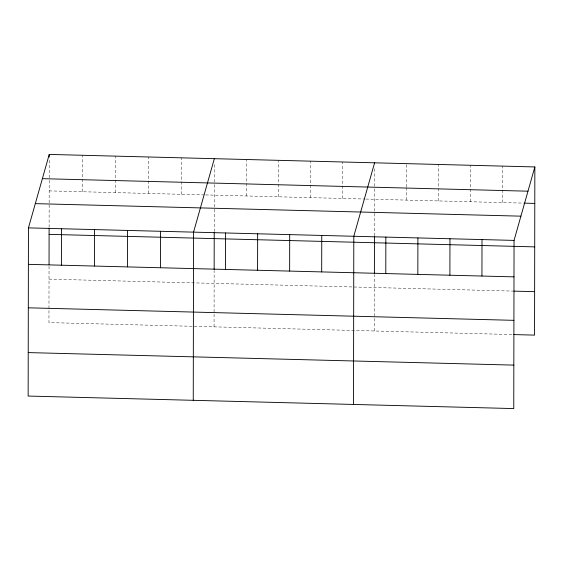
<?xml version="1.0" encoding="UTF-8"?>
<svg xmlns="http://www.w3.org/2000/svg" width="563" height="563" viewBox="0 0 563 563"><rect width="100%" height="100%" fill="white"/><g stroke="black" fill="none" stroke-linecap="round" stroke-linejoin="round"><path stroke-width="0.42" stroke-dasharray="2.81 2.11" d="M49.044 266.215L48.946 322.599L512.9 334.556M49.108 227.403L49.199 178.738M49.199 177.866L49.227 159.632M82.198 191.744L82.261 155.275M115.218 192.595L115.281 156.127M148.238 193.447L148.301 156.978M181.258 194.298L181.328 157.83M214.053 326.857L214.151 270.472M214.221 231.66L214.306 182.996M214.306 182.123L214.341 163.024M246.334 195.973L246.397 159.505M278.382 196.804L278.446 160.335M310.431 197.627L310.494 161.159M342.487 198.458L342.55 161.989M374.304 330.988L374.402 274.603M374.472 235.791L374.557 187.127M374.557 186.254L374.592 167.155M406.585 200.111L406.606 187.951M406.606 187.085L406.648 163.643M438.633 200.935L438.697 164.466M470.689 201.758L470.752 165.29M502.738 202.589L502.801 166.12M49.178 190.892L204.721 194.904M205.594 194.925L365.007 199.035M365.873 199.056L523.527 203.123M49.023 279.135L512.977 291.099"/><path stroke-width="0.84" d="M28.446 227.881L28.15 396.056L513.759 408.576L514.054 240.401L534.85 166.944L49.241 154.424L28.446 227.881L514.054 240.401M49.044 264.497L49.108 228.268M49.234 157.028L49.241 154.424M61.402 265.201L61.466 228.733M94.422 266.053L94.485 229.584M127.442 266.904L127.505 230.436M160.469 267.756L160.532 231.287M193.257 400.314L193.552 232.139L214.348 158.682M214.151 269.614L214.214 232.526M225.538 269.438L225.601 232.969M257.587 270.261L257.65 233.793M289.642 271.084L289.706 234.616M321.691 271.915L321.755 235.447M353.508 404.445L353.803 236.27L374.599 162.813M374.402 273.745L374.472 236.657M385.789 273.569L385.852 237.1M417.837 274.392L417.901 237.924M449.893 275.223L449.957 238.747M481.942 276.046L482.005 239.578M534.85 166.944L534.554 335.119L513.766 334.584M42.373 178.668L527.988 191.188M524.392 203.144L534.787 203.412M35.307 203.644L520.916 216.164M49.101 234.356L534.709 246.876M28.382 264.35L513.991 276.869M513.843 291.12L534.632 291.655M28.305 307.813L513.913 320.333M28.227 352.593L513.836 365.113"/></g></svg>
